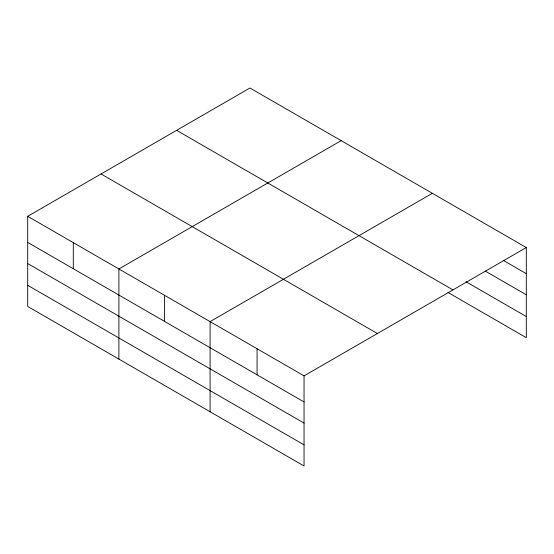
<?xml version="1.0" encoding="UTF-8"?>
<svg xmlns="http://www.w3.org/2000/svg" width="554" height="554" viewBox="0 0 554 554"><rect width="100%" height="100%" fill="white"/><g stroke="black" fill="none" stroke-linecap="round" stroke-linejoin="round"><path stroke-width="0.83" d="M304.049 423.09L304.049 375.868L27.7 216.316L27.7 306.452L304.049 465.997L304.049 423.09L27.7 263.545M447.999 292.477L526.3 337.684L526.3 247.548L249.951 88.003L27.7 216.316M341.146 140.654L118.895 268.967L118.895 359.103M432.342 193.304L210.091 321.618L210.091 411.754M304.049 375.868L526.3 247.548M503.184 260.29L526.3 273.641M485.283 271.093L526.3 294.776M465.9 281.674L526.3 316.549M176.608 130.342L452.957 289.894M101.043 173.97L377.392 333.522M27.7 242.41L304.049 401.955M27.7 285.317L304.049 444.862M257.07 348.743L257.07 374.829M164.49 295.296L164.49 321.382M73.294 242.645L73.294 268.732"/></g></svg>
